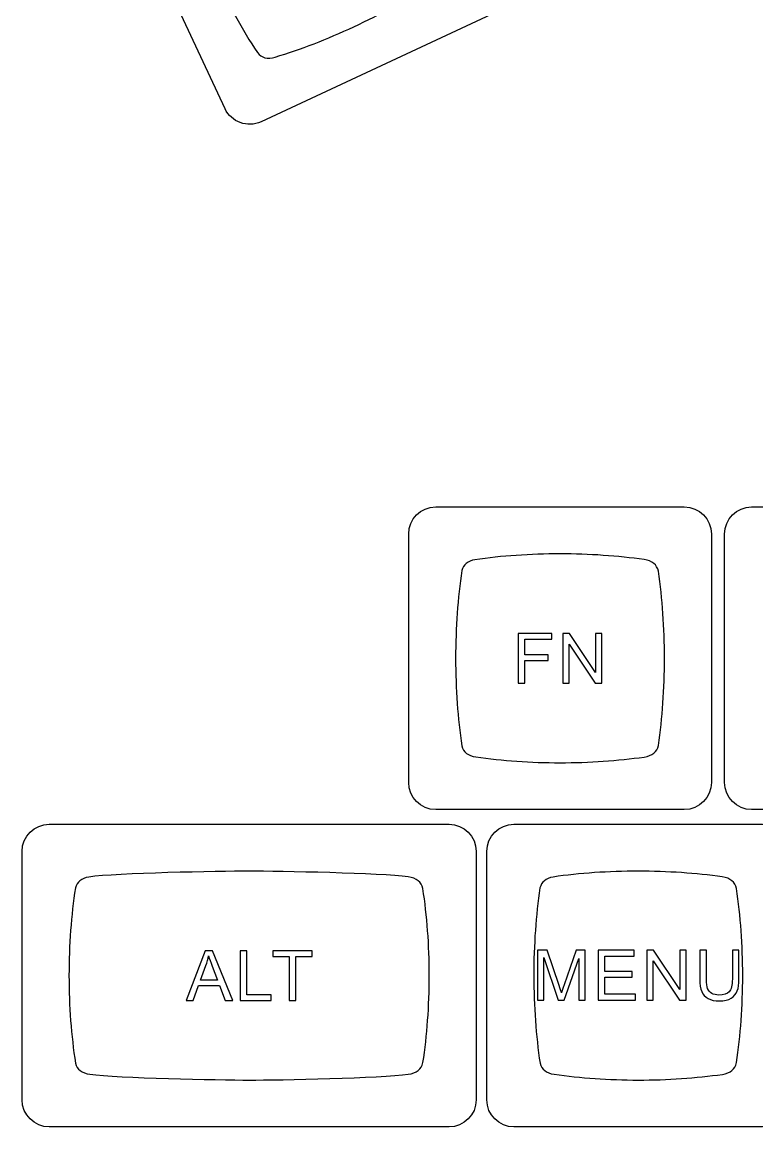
# Model space of a CAD drawing. Header units: millimetres. Extents: x -493 to 473, y -489 to 489.
# Drawn here: x -286.3 to -241.6, y 56.6 to 123.8 of the extents above; entities that cross this region are included whole.
import ezdxf

# ---------------------------------------------------------------- set-up
doc = ezdxf.new("R2010")
doc.units = ezdxf.units.MM
doc.header["$MEASUREMENT"] = 0
doc.layers.add('Layer 1', color=7, linetype='Continuous')

msp = doc.modelspace()

# ---------------------------------------------------------------- linework, layer by layer
at = {"layer": 'Layer 1', "color": 251}
for points, knots in [([(-265.8226, 140.7959), (-265.8226, 140.7959), (-279.5147, 134.4112), (-279.5147, 134.4112), (-279.5147, 134.4112), (-280.3353, 134.0285), (-280.6937, 133.044), (-280.311, 132.2233), (-280.311, 132.2233), (-280.311, 132.2233), (-273.9263, 118.5312), (-273.9263, 118.5312), (-273.9263, 118.5312), (-273.5436, 117.7105), (-272.5591, 117.3523), (-271.7385, 117.7349), (-271.7385, 117.7349), (-271.7385, 117.7349), (-258.0463, 124.1197), (-258.0463, 124.1197), (-258.0463, 124.1197), (-257.2256, 124.5024), (-256.8673, 125.4868), (-257.25, 126.3075), (-257.25, 126.3075), (-257.25, 126.3075), (-263.6347, 139.9996), (-263.6347, 139.9996), (-263.6347, 139.9996), (-264.0174, 140.8203), (-265.0019, 141.1786), (-265.8226, 140.7959)], [0, 0, 0, 0, 0.1111111, 0.1111111, 0.1111111, 0.1111111, 0.2222222, 0.2222222, 0.2222222, 0.2222222, 0.3333333, 0.3333333, 0.3333333, 0.3333333, 0.4444444, 0.4444444, 0.4444444, 0.4444444, 0.5555556, 0.5555556, 0.5555556, 0.5555556, 0.6666667, 0.6666667, 0.6666667, 0.6666667, 0.7777778, 0.7777778, 0.7777778, 0.7777778, 1, 1, 1, 1]), ([(-266.0952, 123.5119), (-267.7181, 122.7552), (-269.3286, 122.1394), (-270.8758, 121.6663), (-270.8758, 121.6663), (-270.8758, 121.6663), (-270.8758, 121.6664), (-270.8758, 121.6664), (-270.8758, 121.6664), (-271.3477, 121.5267), (-271.7088, 121.6149), (-271.959, 121.9448), (-271.959, 121.9448), (-272.8771, 123.3404), (-273.7504, 124.899), (-274.5363, 126.5823), (-274.5363, 126.5823), (-275.3222, 128.2657), (-275.9564, 129.9358), (-276.4368, 131.5357), (-276.4368, 131.5357), (-276.5289, 131.9388), (-276.365, 132.2717), (-275.9556, 132.5431), (-275.9556, 132.5431), (-274.5986, 133.4245), (-273.0913, 134.2627), (-271.468, 135.0197), (-271.468, 135.0197), (-269.8441, 135.7769), (-268.2325, 136.3929), (-266.6844, 136.8661), (-266.6844, 136.8661), (-266.6844, 136.8661), (-266.6843, 136.8656), (-266.6843, 136.8656), (-266.6843, 136.8656), (-266.2258, 137.0014), (-265.8718, 136.922), (-265.6226, 136.6146), (-265.6226, 136.6146), (-264.6977, 135.2118), (-263.8181, 133.6438), (-263.0269, 131.9492), (-263.0269, 131.9492), (-262.2351, 130.2531), (-261.5973, 128.5706), (-261.1156, 126.9598), (-261.1156, 126.9598), (-261.0443, 126.5881), (-261.1951, 126.2773), (-261.5592, 126.02), (-261.5592, 126.02), (-262.9287, 125.1271), (-264.4526, 124.2779), (-266.0952, 123.5119)], [0, 0, 0, 0, 0.0666667, 0.0666667, 0.0666667, 0.0666667, 0.1333333, 0.1333333, 0.1333333, 0.1333333, 0.2, 0.2, 0.2, 0.2, 0.2666667, 0.2666667, 0.2666667, 0.2666667, 0.3333333, 0.3333333, 0.3333333, 0.3333333, 0.4, 0.4, 0.4, 0.4, 0.4666667, 0.4666667, 0.4666667, 0.4666667, 0.5333333, 0.5333333, 0.5333333, 0.5333333, 0.6, 0.6, 0.6, 0.6, 0.6666667, 0.6666667, 0.6666667, 0.6666667, 0.7333333, 0.7333333, 0.7333333, 0.7333333, 0.8, 0.8, 0.8, 0.8, 0.8666667, 0.8666667, 0.8666667, 0.8666667, 1, 1, 1, 1]), ([(-261.1162, 75.9137), (-261.1162, 75.9137), (-246.0088, 75.9137), (-246.0088, 75.9137), (-246.0088, 75.9137), (-245.1033, 75.9137), (-244.3625, 76.6545), (-244.3625, 77.56), (-244.3625, 77.56), (-244.3625, 77.56), (-244.3625, 92.6674), (-244.3625, 92.6674), (-244.3625, 92.6674), (-244.3625, 93.5729), (-245.1033, 94.3137), (-246.0088, 94.3137), (-246.0088, 94.3137), (-246.0088, 94.3137), (-261.1162, 94.3137), (-261.1162, 94.3137), (-261.1162, 94.3137), (-262.0217, 94.3137), (-262.7625, 93.5729), (-262.7625, 92.6674), (-262.7625, 92.6674), (-262.7625, 92.6674), (-262.7625, 77.56), (-262.7625, 77.56), (-262.7625, 77.56), (-262.7625, 76.6545), (-262.0217, 75.9137), (-261.1162, 75.9137)], [0, 0, 0, 0, 0.1111111, 0.1111111, 0.1111111, 0.1111111, 0.2222222, 0.2222222, 0.2222222, 0.2222222, 0.3333333, 0.3333333, 0.3333333, 0.3333333, 0.4444444, 0.4444444, 0.4444444, 0.4444444, 0.5555556, 0.5555556, 0.5555556, 0.5555556, 0.6666667, 0.6666667, 0.6666667, 0.6666667, 0.7777778, 0.7777778, 0.7777778, 0.7777778, 1, 1, 1, 1]), ([(-241.9146, 75.9132), (-241.9146, 75.9132), (-213.0072, 75.9132), (-213.0072, 75.9132), (-213.0072, 75.9132), (-212.1017, 75.9132), (-211.3609, 76.654), (-211.3609, 77.5595), (-211.3609, 77.5595), (-211.3609, 77.5595), (-211.3609, 92.6669), (-211.3609, 92.6669), (-211.3609, 92.6669), (-211.3609, 93.5724), (-212.1017, 94.3132), (-213.0072, 94.3132), (-213.0072, 94.3132), (-213.0072, 94.3132), (-241.9146, 94.3132), (-241.9146, 94.3132), (-241.9146, 94.3132), (-242.8201, 94.3132), (-243.5609, 93.5724), (-243.5609, 92.6669), (-243.5609, 92.6669), (-243.5609, 92.6669), (-243.5609, 77.5595), (-243.5609, 77.5595), (-243.5609, 77.5595), (-243.5609, 76.654), (-242.8201, 75.9132), (-241.9146, 75.9132)], [0, 0, 0, 0, 0.1111111, 0.1111111, 0.1111111, 0.1111111, 0.2222222, 0.2222222, 0.2222222, 0.2222222, 0.3333333, 0.3333333, 0.3333333, 0.3333333, 0.4444444, 0.4444444, 0.4444444, 0.4444444, 0.5555556, 0.5555556, 0.5555556, 0.5555556, 0.6666667, 0.6666667, 0.6666667, 0.6666667, 0.7777778, 0.7777778, 0.7777778, 0.7777778, 1, 1, 1, 1]), ([(-253.5623, 91.4632), (-251.7717, 91.4627), (-250.0518, 91.3398), (-248.4496, 91.1143), (-248.4496, 91.1143), (-248.4496, 91.1143), (-248.4496, 91.1142), (-248.4496, 91.1142), (-248.4496, 91.1142), (-247.9628, 91.0413), (-247.6729, 90.8087), (-247.5857, 90.404), (-247.5857, 90.404), (-247.3437, 88.7511), (-247.2114, 86.9695), (-247.211, 85.1117), (-247.211, 85.1117), (-247.2105, 83.254), (-247.342, 81.4724), (-247.5832, 79.8195), (-247.5832, 79.8195), (-247.6702, 79.4153), (-247.9595, 79.1829), (-248.4452, 79.11), (-248.4452, 79.11), (-250.0477, 78.8851), (-251.7681, 78.7629), (-253.5594, 78.7633), (-253.5594, 78.7633), (-255.3512, 78.7637), (-257.0722, 78.8869), (-258.6752, 79.1127), (-258.6752, 79.1127), (-258.6752, 79.1127), (-258.6751, 79.1131), (-258.6751, 79.1131), (-258.6751, 79.1131), (-259.1481, 79.1839), (-259.4353, 79.4056), (-259.5312, 79.7896), (-259.5312, 79.7896), (-259.7762, 81.4517), (-259.9103, 83.2446), (-259.9107, 85.1147), (-259.9107, 85.1147), (-259.9112, 86.9865), (-259.7777, 88.7809), (-259.5331, 90.4442), (-259.5331, 90.4442), (-259.4405, 90.8111), (-259.1725, 91.0291), (-258.7337, 91.1083), (-258.7337, 91.1083), (-257.115, 91.3384), (-255.3749, 91.4636), (-253.5623, 91.4632)], [0, 0, 0, 0, 0.0666667, 0.0666667, 0.0666667, 0.0666667, 0.1333333, 0.1333333, 0.1333333, 0.1333333, 0.2, 0.2, 0.2, 0.2, 0.2666667, 0.2666667, 0.2666667, 0.2666667, 0.3333333, 0.3333333, 0.3333333, 0.3333333, 0.4, 0.4, 0.4, 0.4, 0.4666667, 0.4666667, 0.4666667, 0.4666667, 0.5333333, 0.5333333, 0.5333333, 0.5333333, 0.6, 0.6, 0.6, 0.6, 0.6666667, 0.6666667, 0.6666667, 0.6666667, 0.7333333, 0.7333333, 0.7333333, 0.7333333, 0.8, 0.8, 0.8, 0.8, 0.8666667, 0.8666667, 0.8666667, 0.8666667, 1, 1, 1, 1]), ([(-284.6146, 56.6204), (-284.6146, 56.6204), (-260.3072, 56.6204), (-260.3072, 56.6204), (-260.3072, 56.6204), (-259.4018, 56.6204), (-258.6609, 57.3612), (-258.6609, 58.2667), (-258.6609, 58.2667), (-258.6609, 58.2667), (-258.6609, 73.3741), (-258.6609, 73.3741), (-258.6609, 73.3741), (-258.6609, 74.2796), (-259.4018, 75.0204), (-260.3072, 75.0204), (-260.3072, 75.0204), (-260.3072, 75.0204), (-284.6146, 75.0204), (-284.6146, 75.0204), (-284.6146, 75.0204), (-285.52, 75.0204), (-286.2609, 74.2796), (-286.2609, 73.3741), (-286.2609, 73.3741), (-286.2609, 73.3741), (-286.2609, 58.2667), (-286.2609, 58.2667), (-286.2609, 58.2667), (-286.2609, 57.3612), (-285.52, 56.6204), (-284.6146, 56.6204)], [0, 0, 0, 0, 0.1111111, 0.1111111, 0.1111111, 0.1111111, 0.2222222, 0.2222222, 0.2222222, 0.2222222, 0.3333333, 0.3333333, 0.3333333, 0.3333333, 0.4444444, 0.4444444, 0.4444444, 0.4444444, 0.5555556, 0.5555556, 0.5555556, 0.5555556, 0.6666667, 0.6666667, 0.6666667, 0.6666667, 0.7777778, 0.7777778, 0.7777778, 0.7777778, 1, 1, 1, 1]), ([(-256.3646, 56.6204), (-256.3646, 56.6204), (-241.2572, 56.6204), (-241.2572, 56.6204), (-241.2572, 56.6204), (-240.3517, 56.6204), (-239.6109, 57.3612), (-239.6109, 58.2667), (-239.6109, 58.2667), (-239.6109, 58.2667), (-239.6109, 73.3741), (-239.6109, 73.3741), (-239.6109, 73.3741), (-239.6109, 74.2796), (-240.3517, 75.0204), (-241.2572, 75.0204), (-241.2572, 75.0204), (-241.2572, 75.0204), (-256.3646, 75.0204), (-256.3646, 75.0204), (-256.3646, 75.0204), (-257.2701, 75.0204), (-258.0109, 74.2796), (-258.0109, 73.3741), (-258.0109, 73.3741), (-258.0109, 73.3741), (-258.0109, 58.2667), (-258.0109, 58.2667), (-258.0109, 58.2667), (-258.0109, 57.3612), (-257.2701, 56.6204), (-256.3646, 56.6204)], [0, 0, 0, 0, 0.1111111, 0.1111111, 0.1111111, 0.1111111, 0.2222222, 0.2222222, 0.2222222, 0.2222222, 0.3333333, 0.3333333, 0.3333333, 0.3333333, 0.4444444, 0.4444444, 0.4444444, 0.4444444, 0.5555556, 0.5555556, 0.5555556, 0.5555556, 0.6666667, 0.6666667, 0.6666667, 0.6666667, 0.7777778, 0.7777778, 0.7777778, 0.7777778, 1, 1, 1, 1]), ([(-272.4609, 72.1698), (-270.6026, 72.1694), (-264.4411, 72.0473), (-262.7886, 71.8217), (-262.7886, 71.8217), (-262.7886, 71.8217), (-262.7886, 71.8217), (-262.7886, 71.8217), (-262.7886, 71.8217), (-262.2865, 71.7488), (-261.9874, 71.5162), (-261.8973, 71.1115), (-261.8973, 71.1115), (-261.6479, 69.4586), (-261.5113, 67.677), (-261.511, 65.8193), (-261.511, 65.8193), (-261.5106, 63.9616), (-261.6462, 62.1799), (-261.8948, 60.527), (-261.8948, 60.527), (-261.9846, 60.1228), (-262.2831, 59.8904), (-262.784, 59.8175), (-262.784, 59.8175), (-264.437, 59.5926), (-270.6099, 59.4696), (-272.4579, 59.47), (-272.4579, 59.47), (-274.3058, 59.4703), (-280.4829, 59.5936), (-282.1364, 59.8193), (-282.1364, 59.8193), (-282.1364, 59.8193), (-282.1363, 59.8198), (-282.1363, 59.8198), (-282.1363, 59.8198), (-282.6242, 59.8906), (-282.9205, 60.1123), (-283.0193, 60.4962), (-283.0193, 60.4962), (-283.272, 62.1584), (-283.4105, 63.9505), (-283.4109, 65.8214), (-283.4109, 65.8214), (-283.4112, 67.6923), (-283.2736, 69.4876), (-283.0213, 71.1509), (-283.0213, 71.1509), (-282.9258, 71.5178), (-282.6493, 71.7357), (-282.1967, 71.815), (-282.1967, 71.815), (-280.527, 72.0451), (-274.3192, 72.1702), (-272.4609, 72.1698)], [0, 0, 0, 0, 0.0666667, 0.0666667, 0.0666667, 0.0666667, 0.1333333, 0.1333333, 0.1333333, 0.1333333, 0.2, 0.2, 0.2, 0.2, 0.2666667, 0.2666667, 0.2666667, 0.2666667, 0.3333333, 0.3333333, 0.3333333, 0.3333333, 0.4, 0.4, 0.4, 0.4, 0.4666667, 0.4666667, 0.4666667, 0.4666667, 0.5333333, 0.5333333, 0.5333333, 0.5333333, 0.6, 0.6, 0.6, 0.6, 0.6666667, 0.6666667, 0.6666667, 0.6666667, 0.7333333, 0.7333333, 0.7333333, 0.7333333, 0.8, 0.8, 0.8, 0.8, 0.8666667, 0.8666667, 0.8666667, 0.8666667, 1, 1, 1, 1]), ([(-248.8107, 72.1699), (-247.0201, 72.1694), (-245.3002, 72.0465), (-243.698, 71.821), (-243.698, 71.821), (-243.698, 71.821), (-243.698, 71.8209), (-243.698, 71.8209), (-243.698, 71.8209), (-243.2112, 71.748), (-242.9213, 71.5154), (-242.8341, 71.1107), (-242.8341, 71.1107), (-242.5921, 69.4578), (-242.4598, 67.6762), (-242.4594, 65.8184), (-242.4594, 65.8184), (-242.4589, 63.9607), (-242.5904, 62.1791), (-242.8316, 60.5262), (-242.8316, 60.5262), (-242.9186, 60.122), (-243.2079, 59.8896), (-243.6936, 59.8167), (-243.6936, 59.8167), (-245.2961, 59.5918), (-247.0165, 59.4696), (-248.8078, 59.47), (-248.8078, 59.47), (-250.5996, 59.4704), (-252.3206, 59.5936), (-253.9236, 59.8194), (-253.9236, 59.8194), (-253.9236, 59.8194), (-253.9235, 59.8198), (-253.9235, 59.8198), (-253.9235, 59.8198), (-254.3965, 59.8906), (-254.6837, 60.1123), (-254.7796, 60.4963), (-254.7796, 60.4963), (-255.0246, 62.1584), (-255.1587, 63.9513), (-255.1591, 65.8214), (-255.1591, 65.8214), (-255.1596, 67.6932), (-255.0261, 69.4876), (-254.7815, 71.1509), (-254.7815, 71.1509), (-254.6889, 71.5178), (-254.4209, 71.7358), (-253.9821, 71.815), (-253.9821, 71.815), (-252.3634, 72.0451), (-250.6233, 72.1703), (-248.8107, 72.1699)], [0, 0, 0, 0, 0.0666667, 0.0666667, 0.0666667, 0.0666667, 0.1333333, 0.1333333, 0.1333333, 0.1333333, 0.2, 0.2, 0.2, 0.2, 0.2666667, 0.2666667, 0.2666667, 0.2666667, 0.3333333, 0.3333333, 0.3333333, 0.3333333, 0.4, 0.4, 0.4, 0.4, 0.4666667, 0.4666667, 0.4666667, 0.4666667, 0.5333333, 0.5333333, 0.5333333, 0.5333333, 0.6, 0.6, 0.6, 0.6, 0.6666667, 0.6666667, 0.6666667, 0.6666667, 0.7333333, 0.7333333, 0.7333333, 0.7333333, 0.8, 0.8, 0.8, 0.8, 0.8666667, 0.8666667, 0.8666667, 0.8666667, 1, 1, 1, 1])]:
    msp.add_open_spline(points, degree=3, knots=knots, dxfattribs=at)
at = {"layer": 'Layer 1', "color": 132}
for points, knots in [([(-256.1094, 83.5977), (-256.1094, 83.5977), (-256.1094, 86.6287), (-256.1094, 86.6287), (-256.1094, 86.6287), (-256.1094, 86.6287), (-254.0647, 86.6287), (-254.0647, 86.6287), (-254.0647, 86.6287), (-254.0647, 86.6287), (-254.0647, 86.2731), (-254.0647, 86.2731), (-254.0647, 86.2731), (-254.0647, 86.2731), (-255.7072, 86.2731), (-255.7072, 86.2731), (-255.7072, 86.2731), (-255.7072, 86.2731), (-255.7072, 85.3291), (-255.7072, 85.3291), (-255.7072, 85.3291), (-255.7072, 85.3291), (-254.2848, 85.3291), (-254.2848, 85.3291), (-254.2848, 85.3291), (-254.2848, 85.3291), (-254.2848, 84.9735), (-254.2848, 84.9735), (-254.2848, 84.9735), (-254.2848, 84.9735), (-255.7072, 84.9735), (-255.7072, 84.9735), (-255.7072, 84.9735), (-255.7072, 84.9735), (-255.7072, 83.5977), (-255.7072, 83.5977), (-255.7072, 83.5977), (-255.7072, 83.5977), (-256.1094, 83.5977), (-256.1094, 83.5977)], [0, 0, 0, 0, 0.0909091, 0.0909091, 0.0909091, 0.0909091, 0.1818182, 0.1818182, 0.1818182, 0.1818182, 0.2727273, 0.2727273, 0.2727273, 0.2727273, 0.3636364, 0.3636364, 0.3636364, 0.3636364, 0.4545455, 0.4545455, 0.4545455, 0.4545455, 0.5454545, 0.5454545, 0.5454545, 0.5454545, 0.6363636, 0.6363636, 0.6363636, 0.6363636, 0.7272727, 0.7272727, 0.7272727, 0.7272727, 0.8181818, 0.8181818, 0.8181818, 0.8181818, 1, 1, 1, 1]), ([(-253.4001, 83.5977), (-253.4001, 83.5977), (-253.4001, 86.6287), (-253.4001, 86.6287), (-253.4001, 86.6287), (-253.4001, 86.6287), (-252.988, 86.6287), (-252.988, 86.6287), (-252.988, 86.6287), (-252.988, 86.6287), (-251.3977, 84.2496), (-251.3977, 84.2496), (-251.3977, 84.2496), (-251.3977, 84.2496), (-251.3977, 86.6287), (-251.3977, 86.6287), (-251.3977, 86.6287), (-251.3977, 86.6287), (-251.0125, 86.6287), (-251.0125, 86.6287), (-251.0125, 86.6287), (-251.0125, 86.6287), (-251.0125, 83.5977), (-251.0125, 83.5977), (-251.0125, 83.5977), (-251.0125, 83.5977), (-251.4245, 83.5977), (-251.4245, 83.5977), (-251.4245, 83.5977), (-251.4245, 83.5977), (-253.0148, 85.9768), (-253.0148, 85.9768), (-253.0148, 85.9768), (-253.0148, 85.9768), (-253.0148, 83.5977), (-253.0148, 83.5977), (-253.0148, 83.5977), (-253.0148, 83.5977), (-253.4001, 83.5977), (-253.4001, 83.5977)], [0, 0, 0, 0, 0.0909091, 0.0909091, 0.0909091, 0.0909091, 0.1818182, 0.1818182, 0.1818182, 0.1818182, 0.2727273, 0.2727273, 0.2727273, 0.2727273, 0.3636364, 0.3636364, 0.3636364, 0.3636364, 0.4545455, 0.4545455, 0.4545455, 0.4545455, 0.5454545, 0.5454545, 0.5454545, 0.5454545, 0.6363636, 0.6363636, 0.6363636, 0.6363636, 0.7272727, 0.7272727, 0.7272727, 0.7272727, 0.8181818, 0.8181818, 0.8181818, 0.8181818, 1, 1, 1, 1]), ([(-276.2938, 64.3044), (-276.2938, 64.3044), (-275.1311, 67.3354), (-275.1311, 67.3354), (-275.1311, 67.3354), (-275.1311, 67.3354), (-274.6901, 67.3354), (-274.6901, 67.3354), (-274.6901, 67.3354), (-274.6901, 67.3354), (-273.4561, 64.3044), (-273.4561, 64.3044), (-273.4561, 64.3044), (-273.4561, 64.3044), (-273.9126, 64.3044), (-273.9126, 64.3044), (-273.9126, 64.3044), (-273.9126, 64.3044), (-274.2633, 65.223), (-274.2633, 65.223), (-274.2633, 65.223), (-274.2633, 65.223), (-275.5396, 65.223), (-275.5396, 65.223), (-275.5396, 65.223), (-275.5396, 65.223), (-275.8684, 64.3044), (-275.8684, 64.3044), (-275.8684, 64.3044), (-275.8684, 64.3044), (-276.2938, 64.3044), (-276.2938, 64.3044)], [0, 0, 0, 0, 0.1111111, 0.1111111, 0.1111111, 0.1111111, 0.2222222, 0.2222222, 0.2222222, 0.2222222, 0.3333333, 0.3333333, 0.3333333, 0.3333333, 0.4444444, 0.4444444, 0.4444444, 0.4444444, 0.5555556, 0.5555556, 0.5555556, 0.5555556, 0.6666667, 0.6666667, 0.6666667, 0.6666667, 0.7777778, 0.7777778, 0.7777778, 0.7777778, 1, 1, 1, 1]), ([(-273.006, 64.3044), (-273.006, 64.3044), (-273.006, 67.3354), (-273.006, 67.3354), (-273.006, 67.3354), (-273.006, 67.3354), (-272.6038, 67.3354), (-272.6038, 67.3354), (-272.6038, 67.3354), (-272.6038, 67.3354), (-272.6038, 64.66), (-272.6038, 64.66), (-272.6038, 64.66), (-272.6038, 64.66), (-271.1137, 64.66), (-271.1137, 64.66), (-271.1137, 64.66), (-271.1137, 64.66), (-271.1137, 64.3044), (-271.1137, 64.3044), (-271.1137, 64.3044), (-271.1137, 64.3044), (-273.006, 64.3044), (-273.006, 64.3044)], [0, 0, 0, 0, 0.1428571, 0.1428571, 0.1428571, 0.1428571, 0.2857143, 0.2857143, 0.2857143, 0.2857143, 0.4285714, 0.4285714, 0.4285714, 0.4285714, 0.5714286, 0.5714286, 0.5714286, 0.5714286, 0.7142857, 0.7142857, 0.7142857, 0.7142857, 1, 1, 1, 1]), ([(-270.0293, 64.3044), (-270.0293, 64.3044), (-270.0293, 66.9798), (-270.0293, 66.9798), (-270.0293, 66.9798), (-270.0293, 66.9798), (-271.0283, 66.9798), (-271.0283, 66.9798), (-271.0283, 66.9798), (-271.0283, 66.9798), (-271.0283, 67.3354), (-271.0283, 67.3354), (-271.0283, 67.3354), (-271.0283, 67.3354), (-268.6281, 67.3354), (-268.6281, 67.3354), (-268.6281, 67.3354), (-268.6281, 67.3354), (-268.6281, 66.9798), (-268.6281, 66.9798), (-268.6281, 66.9798), (-268.6281, 66.9798), (-269.6271, 66.9798), (-269.6271, 66.9798), (-269.6271, 66.9798), (-269.6271, 66.9798), (-269.6271, 64.3044), (-269.6271, 64.3044), (-269.6271, 64.3044), (-269.6271, 64.3044), (-270.0293, 64.3044), (-270.0293, 64.3044)], [0, 0, 0, 0, 0.1111111, 0.1111111, 0.1111111, 0.1111111, 0.2222222, 0.2222222, 0.2222222, 0.2222222, 0.3333333, 0.3333333, 0.3333333, 0.3333333, 0.4444444, 0.4444444, 0.4444444, 0.4444444, 0.5555556, 0.5555556, 0.5555556, 0.5555556, 0.6666667, 0.6666667, 0.6666667, 0.6666667, 0.7777778, 0.7777778, 0.7777778, 0.7777778, 1, 1, 1, 1]), ([(-254.9358, 64.3303), (-254.9358, 64.3303), (-254.9358, 67.3613), (-254.9358, 67.3613), (-254.9358, 67.3613), (-254.9358, 67.3613), (-254.3347, 67.3613), (-254.3347, 67.3613), (-254.3347, 67.3613), (-254.3347, 67.3613), (-253.6178, 65.2158), (-253.6178, 65.2158), (-253.6178, 65.2158), (-253.5515, 65.0161), (-253.5035, 64.8665), (-253.4732, 64.767), (-253.4732, 64.767), (-253.4386, 64.8771), (-253.3843, 65.0394), (-253.3109, 65.2532), (-253.3109, 65.2532), (-253.3109, 65.2532), (-252.5814, 67.3613), (-252.5814, 67.3613), (-252.5814, 67.3613), (-252.5814, 67.3613), (-252.0445, 67.3613), (-252.0445, 67.3613), (-252.0445, 67.3613), (-252.0445, 67.3613), (-252.0445, 64.3303), (-252.0445, 64.3303), (-252.0445, 64.3303), (-252.0445, 64.3303), (-252.4297, 64.3303), (-252.4297, 64.3303), (-252.4297, 64.3303), (-252.4297, 64.3303), (-252.4297, 66.866), (-252.4297, 66.866), (-252.4297, 66.866), (-252.4297, 66.866), (-253.3144, 64.3303), (-253.3144, 64.3303), (-253.3144, 64.3303), (-253.3144, 64.3303), (-253.6757, 64.3303), (-253.6757, 64.3303), (-253.6757, 64.3303), (-253.6757, 64.3303), (-254.5506, 66.9126), (-254.5506, 66.9126), (-254.5506, 66.9126), (-254.5506, 66.9126), (-254.5506, 64.3303), (-254.5506, 64.3303), (-254.5506, 64.3303), (-254.5506, 64.3303), (-254.9358, 64.3303), (-254.9358, 64.3303)], [0, 0, 0, 0, 0.0625, 0.0625, 0.0625, 0.0625, 0.125, 0.125, 0.125, 0.125, 0.1875, 0.1875, 0.1875, 0.1875, 0.25, 0.25, 0.25, 0.25, 0.3125, 0.3125, 0.3125, 0.3125, 0.375, 0.375, 0.375, 0.375, 0.4375, 0.4375, 0.4375, 0.4375, 0.5, 0.5, 0.5, 0.5, 0.5625, 0.5625, 0.5625, 0.5625, 0.625, 0.625, 0.625, 0.625, 0.6875, 0.6875, 0.6875, 0.6875, 0.75, 0.75, 0.75, 0.75, 0.8125, 0.8125, 0.8125, 0.8125, 0.875, 0.875, 0.875, 0.875, 1, 1, 1, 1]), ([(-251.2437, 64.3303), (-251.2437, 64.3303), (-251.2437, 67.3613), (-251.2437, 67.3613), (-251.2437, 67.3613), (-251.2437, 67.3613), (-249.0551, 67.3613), (-249.0551, 67.3613), (-249.0551, 67.3613), (-249.0551, 67.3613), (-249.0551, 67.0057), (-249.0551, 67.0057), (-249.0551, 67.0057), (-249.0551, 67.0057), (-250.8415, 67.0057), (-250.8415, 67.0057), (-250.8415, 67.0057), (-250.8415, 67.0057), (-250.8415, 66.0744), (-250.8415, 66.0744), (-250.8415, 66.0744), (-250.8415, 66.0744), (-249.1694, 66.0744), (-249.1694, 66.0744), (-249.1694, 66.0744), (-249.1694, 66.0744), (-249.1694, 65.7188), (-249.1694, 65.7188), (-249.1694, 65.7188), (-249.1694, 65.7188), (-250.8415, 65.7188), (-250.8415, 65.7188), (-250.8415, 65.7188), (-250.8415, 65.7188), (-250.8415, 64.6859), (-250.8415, 64.6859), (-250.8415, 64.6859), (-250.8415, 64.6859), (-248.9831, 64.6859), (-248.9831, 64.6859), (-248.9831, 64.6859), (-248.9831, 64.6859), (-248.9831, 64.3303), (-248.9831, 64.3303), (-248.9831, 64.3303), (-248.9831, 64.3303), (-251.2437, 64.3303), (-251.2437, 64.3303)], [0, 0, 0, 0, 0.0769231, 0.0769231, 0.0769231, 0.0769231, 0.1538462, 0.1538462, 0.1538462, 0.1538462, 0.2307692, 0.2307692, 0.2307692, 0.2307692, 0.3076923, 0.3076923, 0.3076923, 0.3076923, 0.3846154, 0.3846154, 0.3846154, 0.3846154, 0.4615385, 0.4615385, 0.4615385, 0.4615385, 0.5384615, 0.5384615, 0.5384615, 0.5384615, 0.6153846, 0.6153846, 0.6153846, 0.6153846, 0.6923077, 0.6923077, 0.6923077, 0.6923077, 0.7692308, 0.7692308, 0.7692308, 0.7692308, 0.8461538, 0.8461538, 0.8461538, 0.8461538, 1, 1, 1, 1]), ([(-248.2839, 64.3303), (-248.2839, 64.3303), (-248.2839, 67.3613), (-248.2839, 67.3613), (-248.2839, 67.3613), (-248.2839, 67.3613), (-247.8718, 67.3613), (-247.8718, 67.3613), (-247.8718, 67.3613), (-247.8718, 67.3613), (-246.2815, 64.9822), (-246.2815, 64.9822), (-246.2815, 64.9822), (-246.2815, 64.9822), (-246.2815, 67.3613), (-246.2815, 67.3613), (-246.2815, 67.3613), (-246.2815, 67.3613), (-245.8963, 67.3613), (-245.8963, 67.3613), (-245.8963, 67.3613), (-245.8963, 67.3613), (-245.8963, 64.3303), (-245.8963, 64.3303), (-245.8963, 64.3303), (-245.8963, 64.3303), (-246.3083, 64.3303), (-246.3083, 64.3303), (-246.3083, 64.3303), (-246.3083, 64.3303), (-247.8986, 66.7094), (-247.8986, 66.7094), (-247.8986, 66.7094), (-247.8986, 66.7094), (-247.8986, 64.3303), (-247.8986, 64.3303), (-247.8986, 64.3303), (-247.8986, 64.3303), (-248.2839, 64.3303), (-248.2839, 64.3303)], [0, 0, 0, 0, 0.0909091, 0.0909091, 0.0909091, 0.0909091, 0.1818182, 0.1818182, 0.1818182, 0.1818182, 0.2727273, 0.2727273, 0.2727273, 0.2727273, 0.3636364, 0.3636364, 0.3636364, 0.3636364, 0.4545455, 0.4545455, 0.4545455, 0.4545455, 0.5454545, 0.5454545, 0.5454545, 0.5454545, 0.6363636, 0.6363636, 0.6363636, 0.6363636, 0.7272727, 0.7272727, 0.7272727, 0.7272727, 0.8181818, 0.8181818, 0.8181818, 0.8181818, 1, 1, 1, 1]), ([(-243.0882, 67.3613), (-243.0882, 67.3613), (-242.6861, 67.3613), (-242.6861, 67.3613), (-242.6861, 67.3613), (-242.6861, 67.3613), (-242.6861, 65.6109), (-242.6861, 65.6109), (-242.6861, 65.6109), (-242.6861, 65.3061), (-242.7206, 65.0641), (-242.7891, 64.8849), (-242.7891, 64.8849), (-242.8582, 64.7064), (-242.9824, 64.5603), (-243.1616, 64.4481), (-243.1616, 64.4481), (-243.3415, 64.3359), (-243.5765, 64.2795), (-243.8686, 64.2795), (-243.8686, 64.2795), (-244.1515, 64.2795), (-244.3836, 64.3282), (-244.5635, 64.4263), (-244.5635, 64.4263), (-244.7441, 64.5243), (-244.8726, 64.6654), (-244.9495, 64.851), (-244.9495, 64.851), (-245.0264, 65.0366), (-245.0652, 65.2898), (-245.0652, 65.6109), (-245.0652, 65.6109), (-245.0652, 65.6109), (-245.0652, 67.3613), (-245.0652, 67.3613), (-245.0652, 67.3613), (-245.0652, 67.3613), (-244.663, 67.3613), (-244.663, 67.3613), (-244.663, 67.3613), (-244.663, 67.3613), (-244.663, 65.6116), (-244.663, 65.6116), (-244.663, 65.6116), (-244.663, 65.3484), (-244.6383, 65.1537), (-244.5896, 65.0295), (-244.5896, 65.0295), (-244.5409, 64.9046), (-244.4577, 64.808), (-244.3385, 64.7409), (-244.3385, 64.7409), (-244.2199, 64.6732), (-244.0746, 64.6393), (-243.9031, 64.6393), (-243.9031, 64.6393), (-243.6096, 64.6393), (-243.4001, 64.7064), (-243.2752, 64.8397), (-243.2752, 64.8397), (-243.1503, 64.9738), (-243.0882, 65.2306), (-243.0882, 65.6116), (-243.0882, 65.6116), (-243.0882, 65.6116), (-243.0882, 67.3613), (-243.0882, 67.3613)], [0, 0, 0, 0, 0.0555556, 0.0555556, 0.0555556, 0.0555556, 0.1111111, 0.1111111, 0.1111111, 0.1111111, 0.1666667, 0.1666667, 0.1666667, 0.1666667, 0.2222222, 0.2222222, 0.2222222, 0.2222222, 0.2777778, 0.2777778, 0.2777778, 0.2777778, 0.3333333, 0.3333333, 0.3333333, 0.3333333, 0.3888889, 0.3888889, 0.3888889, 0.3888889, 0.4444444, 0.4444444, 0.4444444, 0.4444444, 0.5, 0.5, 0.5, 0.5, 0.5555556, 0.5555556, 0.5555556, 0.5555556, 0.6111111, 0.6111111, 0.6111111, 0.6111111, 0.6666667, 0.6666667, 0.6666667, 0.6666667, 0.7222222, 0.7222222, 0.7222222, 0.7222222, 0.7777778, 0.7777778, 0.7777778, 0.7777778, 0.8333333, 0.8333333, 0.8333333, 0.8333333, 0.8888889, 0.8888889, 0.8888889, 0.8888889, 1, 1, 1, 1]), ([(-275.4218, 65.549), (-275.4218, 65.549), (-274.3889, 65.549), (-274.3889, 65.549), (-274.3889, 65.549), (-274.3889, 65.549), (-274.705, 66.3893), (-274.705, 66.3893), (-274.705, 66.3893), (-274.8002, 66.6447), (-274.8722, 66.8557), (-274.9223, 67.0222), (-274.9223, 67.0222), (-274.9639, 66.8246), (-275.0196, 66.6306), (-275.0895, 66.4387), (-275.0895, 66.4387), (-275.0895, 66.4387), (-275.4218, 65.549), (-275.4218, 65.549)], [0, 0, 0, 0, 0.1666667, 0.1666667, 0.1666667, 0.1666667, 0.3333333, 0.3333333, 0.3333333, 0.3333333, 0.5, 0.5, 0.5, 0.5, 0.6666667, 0.6666667, 0.6666667, 0.6666667, 1, 1, 1, 1])]:
    msp.add_open_spline(points, degree=3, knots=knots, dxfattribs=at)

doc.saveas('drawing.dxf')
